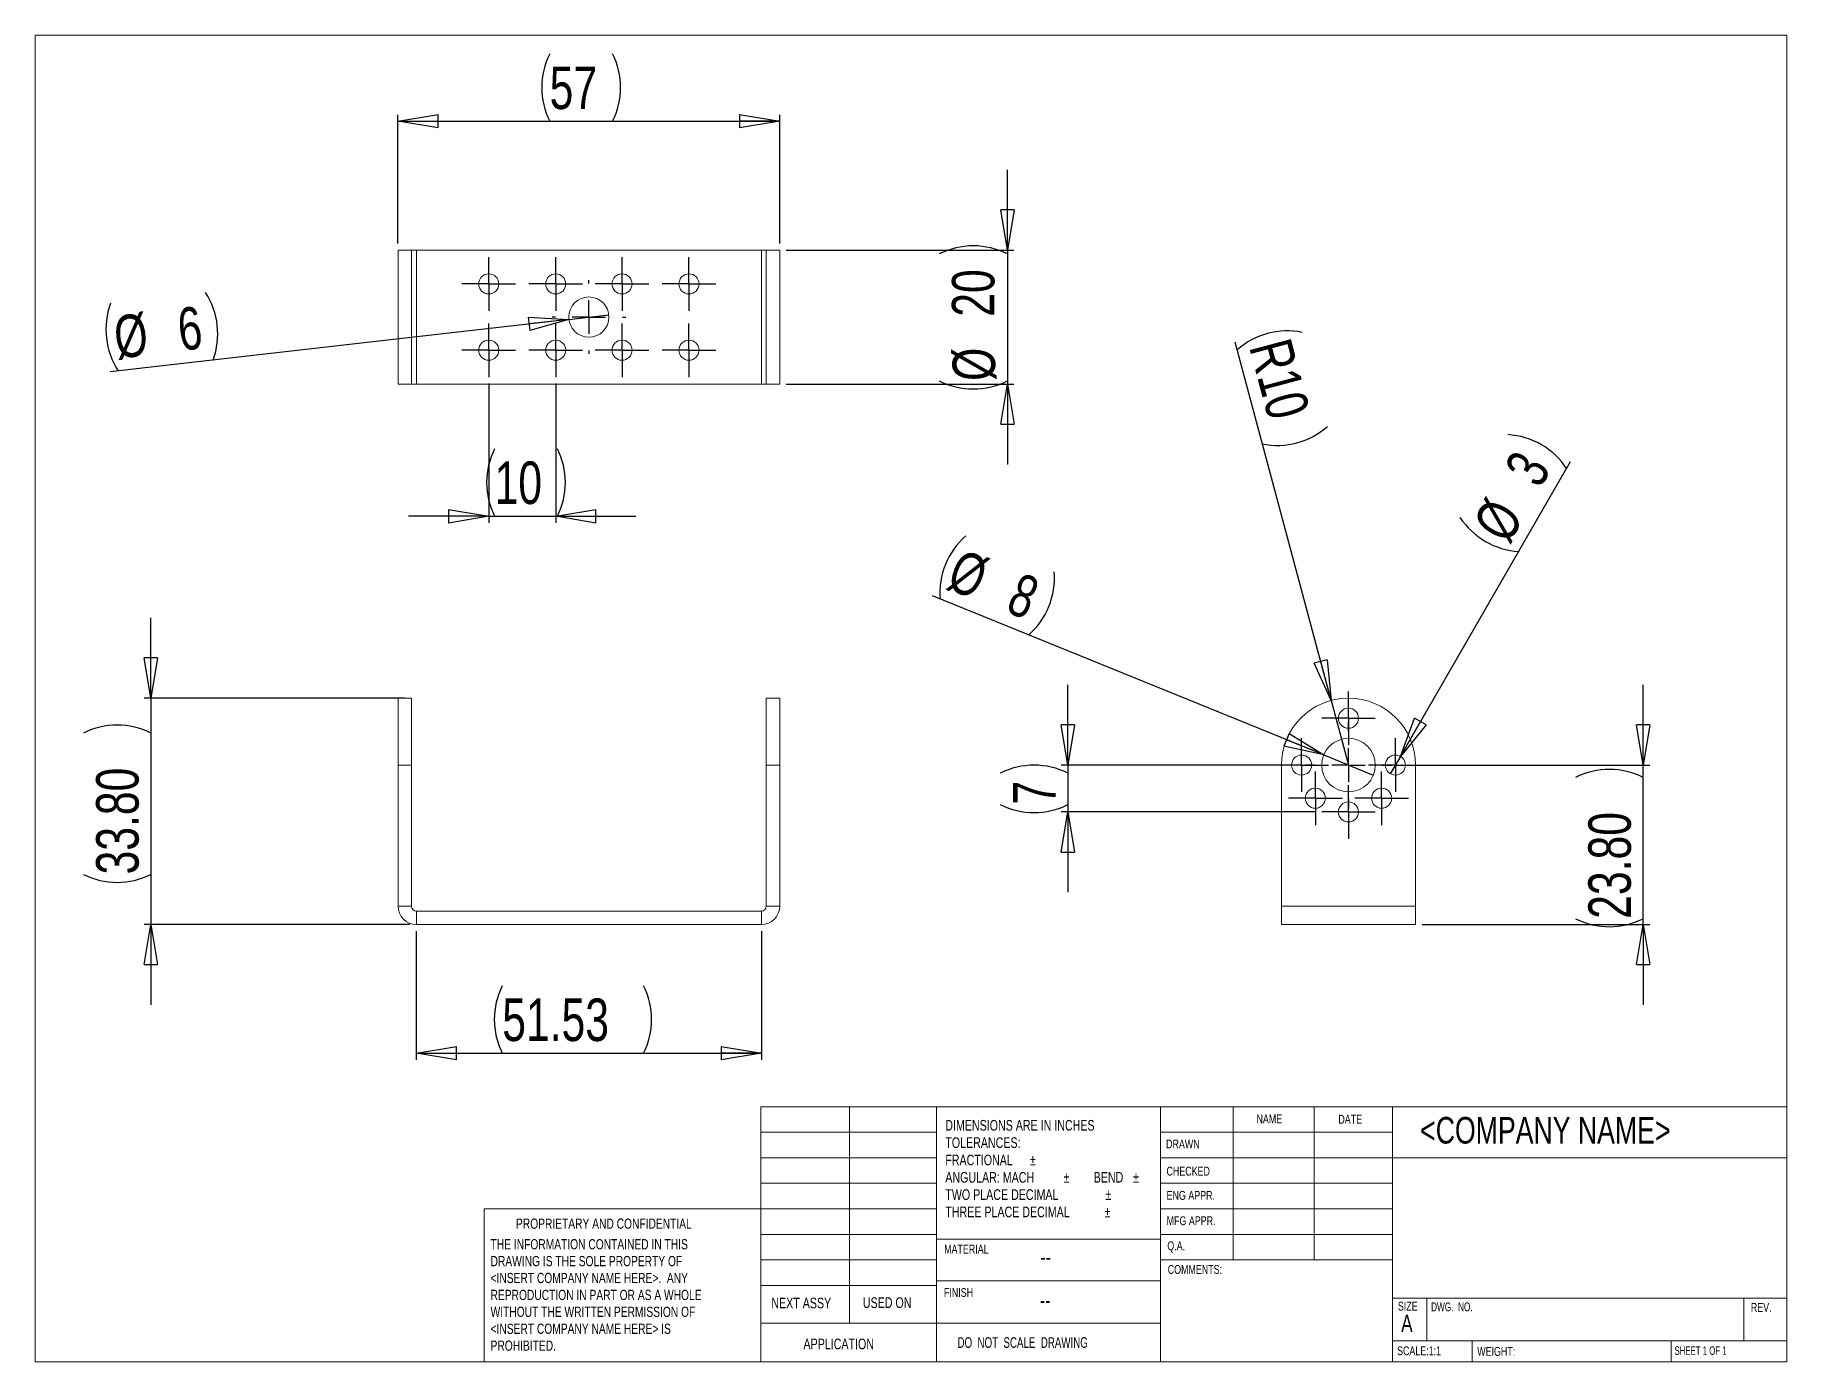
# Model space of a CAD drawing. Header units: millimetres. Extents: x 8 to 270, y 10 to 208.
import ezdxf

# ---------------------------------------------------------------- set-up
doc = ezdxf.new("R2010")
doc.units = ezdxf.units.MM
doc.layers.add('FORMAT', color=7, linetype='Continuous')
doc.styles.add('SLDTEXTSTYLE0', font='TXT', dxfattribs={"width": 0.75})
doc.styles.add('SLDTEXTSTYLE1', font='TXT', dxfattribs={"width": 0.694444})
doc.styles.add('SLDTEXTSTYLE2', font='TXT', dxfattribs={"width": 0.684783})
doc.styles.add('SLDTEXTSTYLE3', font='TXT', dxfattribs={"width": 0.6875})
doc.dimstyles.new('SLDDIMSTYLE0', dxfattribs={"dimtxt": 6.35, "dimasz": 5.9944, "dimexe": 0, "dimexo": 0.0625, "dimgap": 1.5875, "dimtad": 1, "dimrnd": 1e-09, "dimzin": 4, "dimdsep": 46, "dimtxsty": 'SLDTEXTSTYLE0', "dimblk1": 'CLOSED', "dimblk2": 'CLOSED', "dimsah": 1, "dimcen": 0.09, "dimadec": 0, "dimazin": 1, "dimtfac": 1, "dimtmove": 0, "dimatfit": 0, "dimldrblk": 'CLOSED', "dimfxl": 1, "dimfrac": 2, "dimtolj": 1, "dimtzin": 12, "dimarcsym": 0})
doc.dimstyles.new('SLDDIMSTYLE1', dxfattribs={"dimtxt": 6.35, "dimasz": 5.9944, "dimexe": 0, "dimexo": 0.0625, "dimgap": 1.5875, "dimtad": 1, "dimrnd": 1e-09, "dimzin": 12, "dimdsep": 46, "dimtxsty": 'SLDTEXTSTYLE0', "dimblk1": 'CLOSED', "dimblk2": 'CLOSED', "dimsah": 1, "dimcen": 0.09, "dimadec": 0, "dimazin": 3, "dimtfac": 1, "dimtofl": 0, "dimtmove": 0, "dimatfit": 3, "dimldrblk": 'CLOSED', "dimfxl": 1, "dimfrac": 2, "dimtolj": 1, "dimtzin": 12, "dimarcsym": 0})
doc.dimstyles.new('SLDDIMSTYLE2', dxfattribs={"dimtxt": 6.35, "dimasz": 5.9944, "dimexe": 0, "dimexo": 0.0625, "dimgap": 1.5875, "dimtad": 1, "dimrnd": 1e-09, "dimzin": 12, "dimdsep": 46, "dimtxsty": 'SLDTEXTSTYLE0', "dimblk1": 'CLOSED', "dimblk2": 'CLOSED', "dimsah": 1, "dimcen": 0.09, "dimadec": 0, "dimazin": 3, "dimtfac": 1, "dimtmove": 0, "dimatfit": 0, "dimldrblk": 'CLOSED', "dimfxl": 1, "dimfrac": 2, "dimtolj": 1, "dimtzin": 12, "dimarcsym": 0})
doc.dimstyles.new('SLDDIMSTYLE3', dxfattribs={"dimtxt": 6.35, "dimasz": 5.9944, "dimexe": 0, "dimexo": 0.0625, "dimgap": 1.5875, "dimtad": 1, "dimrnd": 1e-09, "dimzin": 12, "dimdsep": 46, "dimtxsty": 'SLDTEXTSTYLE0', "dimblk1": 'NONE', "dimblk2": 'CLOSED', "dimsah": 1, "dimcen": 0, "dimadec": 0, "dimazin": 3, "dimtfac": 1, "dimtmove": 0, "dimatfit": 3, "dimldrblk": 'NONE', "dimfxl": 1, "dimfrac": 2, "dimtolj": 1, "dimtzin": 12, "dimarcsym": 0})
doc.dimstyles.new('SLDDIMSTYLE4', dxfattribs={"dimtxt": 6.35, "dimasz": 5.9944, "dimexe": 0, "dimexo": 0.0625, "dimgap": 1.5875, "dimtad": 1, "dimrnd": 1e-09, "dimzin": 12, "dimdsep": 46, "dimtxsty": 'SLDTEXTSTYLE0', "dimblk1": 'CLOSED', "dimblk2": 'CLOSED', "dimsah": 1, "dimcen": 0, "dimadec": 0, "dimazin": 3, "dimtfac": 1, "dimtofl": 0, "dimtmove": 0, "dimatfit": 3, "dimldrblk": 'CLOSED', "dimfxl": 1, "dimfrac": 2, "dimtolj": 1, "dimtzin": 12, "dimarcsym": 0})

# ---------------------------------------------------------------- blocks, each defined once
blk = doc.blocks.new('SW_NOTE_0')
at = {"color": 0, "linetype": 'Continuous', "lineweight": 0, "attachment_point": 1, "style": 'SLDTEXTSTYLE0'}
for s, insert, char_height in [('DIMENSIONS ARE IN INCHES', (0, 2.05), 1.5875), ('TOLERANCES:', (0, -0.54), 1.5875), ('FRACTIONAL', (0, -3.13), 1.587), ('%%p', (12.64, -3.13), 1.587), ('ANGULAR: MACH', (0, -5.72), 1.5875), ('%%p', (17.67, -5.72), 1.587), ('BEND', (22.16, -5.72), 1.587), ('%%p', (28.03, -5.72), 1.587), ('TWO PLACE DECIMAL', (0, -8.3), 1.5875), ('%%p', (23.92, -8.3), 1.587), ('THREE PLACE DECIMAL', (0, -10.89), 1.5875), ('%%p', (23.78, -10.89), 1.587)]:
    blk.add_mtext(s, dxfattribs=dict(at, insert=insert, char_height=char_height))
blk = doc.blocks.new('SW_NOTE_1')
at = {"color": 0, "linetype": 'Continuous', "lineweight": 0, "char_height": 1.524, "attachment_point": 1, "style": 'SLDTEXTSTYLE0'}
for s, insert in [('THE INFORMATION CONTAINED IN THIS', (0, 1.96)), ('DRAWING IS THE SOLE PROPERTY OF', (0, -0.56)), ('<INSERT COMPANY NAME HERE>.  ANY', (0, -3.08)), ('REPRODUCTION IN PART OR AS A WHOLE', (0, -5.61)), ('WITHOUT THE WRITTEN PERMISSION OF', (0, -8.13)), ('<INSERT COMPANY NAME HERE> IS', (0, -10.66)), ('PROHIBITED.', (0, -13.18))]:
    blk.add_mtext(s, dxfattribs=dict(at, insert=insert))
blk = doc.blocks.new('_CLOSED')
at = {"color": 0, "linetype": 'ByBlock', "lineweight": -2}
for p, q in [((-1, 0.166667), (0, 0)), ((-1, 0.166667), (-1, -0.166667)), ((0, 0), (-1, -0.166667)), ((0, 0), (-1, 0))]:
    blk.add_line(p, q, dxfattribs=at)
blk = doc.blocks.new('_D')
at = {"layer": 'FORMAT'}
for p, q in [((25.68, 109.08), (25.68, 121.07)), ((63.59, 109.08), (24.69, 109.08)), ((25.68, 109.08), (25.68, 75.28)), ((64.33, 75.28), (24.69, 75.28)), ((25.68, 75.28), (25.68, 63.29))]:
    blk.add_line(p, q, dxfattribs=at)
for centre, start, end in [((20.64, 93.78), 63.4349, 116.5651), ((20.64, 92.83), 243.4349, 296.5651)]:
    blk.add_arc(centre, 11.27, start, end, dxfattribs=at)
at = {"layer": 'FORMAT', "xscale": 5.9944, "yscale": 5.9944}
for p, rotation in [((25.68, 109.08, -9.9), 270), ((25.68, 75.28, -9.9), 90)]:
    blk.add_blockref('_CLOSED', p, dxfattribs=dict(at, rotation=rotation))
at = {"layer": 'FORMAT', "insert": (17.5, 82.75), "char_height": 6.35, "attachment_point": 1, "rotation": 90, "style": 'SLDTEXTSTYLE0'}
blk.add_mtext('33.80', dxfattribs=at)
blk = doc.blocks.new('_D_1')
at = {"layer": 'FORMAT'}
for p, q in [((65.32, 74.29), (65.32, 55.05)), ((116.85, 74.29), (116.85, 55.05)), ((65.32, 56.05), (116.85, 56.05))]:
    blk.add_line(p, q, dxfattribs=at)
for centre, start, end in [((88.23, 61.09), 153.4349, 206.5651), ((89.18, 61.09), 333.4349, 26.5651)]:
    blk.add_arc(centre, 11.27, start, end, dxfattribs=at)
at = {"layer": 'FORMAT', "xscale": 5.9944, "yscale": 5.9944, "rotation": 180}
blk.add_blockref('_CLOSED', (65.32, 56.05, -9.9), dxfattribs=at)
at = {"layer": 'FORMAT', "xscale": 5.9944, "yscale": 5.9944}
blk.add_blockref('_CLOSED', (116.85, 56.05, -9.9), dxfattribs=at)
at = {"layer": 'FORMAT', "insert": (78.15, 64.23), "char_height": 6.35, "attachment_point": 1, "style": 'SLDTEXTSTYLE0'}
blk.add_mtext('51.53', dxfattribs=at)
blk = doc.blocks.new('_D_2')
at = {"layer": 'FORMAT'}
for p, q in [((62.58, 176.96), (62.58, 196.19)), ((62.58, 195.2), (119.58, 195.2)), ((119.58, 176.96), (119.58, 196.19))]:
    blk.add_line(p, q, dxfattribs=at)
for centre, start, end in [((95.32, 200.24), 153.4349, 206.5651), ((84.54, 200.24), 333.4349, 26.5651)]:
    blk.add_arc(centre, 11.27, start, end, dxfattribs=at)
at = {"layer": 'FORMAT', "xscale": 5.9944, "yscale": 5.9944, "rotation": 180}
blk.add_blockref('_CLOSED', (62.58, 195.2, -5.95), dxfattribs=at)
at = {"layer": 'FORMAT', "xscale": 5.9944, "yscale": 5.9944}
blk.add_blockref('_CLOSED', (119.58, 195.2, -5.95), dxfattribs=at)
at = {"layer": 'FORMAT', "insert": (85.23, 203.38), "char_height": 6.35, "attachment_point": 1, "style": 'SLDTEXTSTYLE0'}
blk.add_mtext('57', dxfattribs=at)
blk = doc.blocks.new('_D_3')
at = {"layer": 'FORMAT'}
for p, q in [((153.58, 175.97), (153.58, 187.96)), ((120.57, 175.97), (154.57, 175.97)), ((153.58, 175.97), (153.58, 155.97)), ((120.57, 155.97), (154.57, 155.97)), ((153.58, 155.97), (153.58, 143.98))]:
    blk.add_line(p, q, dxfattribs=at)
for centre, start, end in [((148.5, 165.22), 63.4349, 116.5651), ((148.5, 166.62), 243.4349, 296.5651)]:
    blk.add_arc(centre, 11.38, start, end, dxfattribs=at)
at = {"layer": 'FORMAT', "xscale": 5.9944, "yscale": 5.9944}
for p, rotation in [((153.58, 175.97, -5.95), 270), ((153.58, 155.97, -5.95), 90)]:
    blk.add_blockref('_CLOSED', p, dxfattribs=dict(at, rotation=rotation))
at = {"layer": 'FORMAT', "char_height": 6.35, "attachment_point": 1, "rotation": 90, "style": 'SLDTEXTSTYLE0'}
for s, insert in [('20', (145.3, 166.02)), ('%%c', (145.4, 156.44))]:
    blk.add_mtext(s, dxfattribs=dict(at, insert=insert))
blk = doc.blocks.new('_D_4')
at = {"layer": 'FORMAT'}
for p, q in [((76.13, 156.03), (76.13, 135.23)), ((86.13, 156.03), (86.13, 135.23)), ((76.13, 136.22), (64.15, 136.22)), ((76.13, 136.22), (86.13, 136.22)), ((86.13, 136.22), (98.12, 136.22))]:
    blk.add_line(p, q, dxfattribs=at)
for centre, start, end in [((87.09, 141.26), 153.4349, 206.5651), ((76.31, 141.26), 333.4349, 26.5651)]:
    blk.add_arc(centre, 11.27, start, end, dxfattribs=at)
at = {"layer": 'FORMAT', "xscale": 5.9944, "yscale": 5.9944}
blk.add_blockref('_CLOSED', (76.13, 136.22, -5.95), dxfattribs=at)
at = {"layer": 'FORMAT', "xscale": 5.9944, "yscale": 5.9944, "rotation": 180}
blk.add_blockref('_CLOSED', (86.13, 136.22, -5.95), dxfattribs=at)
at = {"layer": 'FORMAT', "insert": (77.01, 144.41), "char_height": 6.35, "attachment_point": 1, "style": 'SLDTEXTSTYLE0'}
blk.add_mtext('10', dxfattribs=at)
blk = doc.blocks.new('_D_5')
at = {"layer": 'FORMAT'}
for q in [(19.61, 157.8), (94.06, 166.31)]:
    blk.add_line((88.1, 165.63), q, dxfattribs=at)
for centre, start, end in [((30.34, 164.13), 159.9528, 213.0829), ((24.29, 163.44), 339.9528, 33.0829)]:
    blk.add_arc(centre, 11.38, start, end, dxfattribs=at)
at = {"layer": 'FORMAT', "xscale": 5.9944, "yscale": 5.9944, "rotation": 6.5178369014}
blk.add_blockref('_CLOSED', (88.1, 165.63, -5.95), dxfattribs=at)
at = {"layer": 'FORMAT', "char_height": 6.35, "attachment_point": 1, "rotation": 6.5178, "style": 'SLDTEXTSTYLE0'}
for s, insert in [('6', (29.38, 167.23)), ('%%c', (19.88, 166.05))]:
    blk.add_mtext(s, dxfattribs=dict(at, insert=insert))
blk = doc.blocks.new('_NONE')
blk = doc.blocks.new('SW_CENTERMARKSYMBOL_0')
at = {"layer": 'FORMAT', "color": 0}
for p, q in [((0, 5), (0, 5.5)), ((-5, 0), (-5.5, 0)), ((0, 0), (-2.5, 0)), ((0, 0), (0, 2.5)), ((0, 0), (0, -2.5)), ((0, 0), (2.5, 0)), ((5, 0), (5.5, 0)), ((0, -5), (0, -5.5))]:
    blk.add_line(p, q, dxfattribs=at)
blk = doc.blocks.new('SW_CENTERMARKSYMBOL_1')
at = {"layer": 'FORMAT', "color": 0}
for p, q in [((0, 2.5), (0, 4)), ((-2.5, 0), (-4, 0)), ((0, 0), (-2.5, 0)), ((0, 0), (0, 2.5)), ((0, 0), (0, -2.5)), ((0, 0), (2.5, 0)), ((2.5, 0), (4, 0)), ((0, -2.5), (0, -4))]:
    blk.add_line(p, q, dxfattribs=at)
blk = doc.blocks.new('SW_CENTERMARKSYMBOL_2')
at = {"layer": 'FORMAT', "color": 0}
for p, q in [((0, 2.5), (0, 4)), ((-2.5, 0), (-4, 0)), ((0, 0), (-2.5, 0)), ((0, 0), (0, 2.5)), ((0, 0), (0, -2.5)), ((0, 0), (2.5, 0)), ((2.5, 0), (4, 0)), ((0, -2.5), (0, -4))]:
    blk.add_line(p, q, dxfattribs=at)
blk = doc.blocks.new('SW_CENTERMARKSYMBOL_3')
at = {"layer": 'FORMAT', "color": 0}
for p, q in [((0, 2.5), (0, 4)), ((-2.5, 0), (-4, 0)), ((0, 0), (-2.5, 0)), ((0, 0), (0, 2.5)), ((0, 0), (0, -2.5)), ((0, 0), (2.5, 0)), ((2.5, 0), (4, 0)), ((0, -2.5), (0, -4))]:
    blk.add_line(p, q, dxfattribs=at)
blk = doc.blocks.new('SW_CENTERMARKSYMBOL_4')
at = {"layer": 'FORMAT', "color": 0}
for p, q in [((0, 2.5), (0, 4)), ((-2.5, 0), (-4, 0)), ((0, 0), (-2.5, 0)), ((0, 0), (0, 2.5)), ((0, 0), (0, -2.5)), ((0, 0), (2.5, 0)), ((2.5, 0), (4, 0)), ((0, -2.5), (0, -4))]:
    blk.add_line(p, q, dxfattribs=at)
blk = doc.blocks.new('SW_CENTERMARKSYMBOL_5')
at = {"layer": 'FORMAT', "color": 0}
for p, q in [((0, 2.5), (0, 4)), ((-2.5, 0), (-4, 0)), ((0, 0), (-2.5, 0)), ((0, 0), (0, 2.5)), ((0, 0), (0, -2.5)), ((0, 0), (2.5, 0)), ((2.5, 0), (4, 0)), ((0, -2.5), (0, -4))]:
    blk.add_line(p, q, dxfattribs=at)
blk = doc.blocks.new('SW_CENTERMARKSYMBOL_6')
at = {"layer": 'FORMAT', "color": 0}
for p, q in [((0, 2.5), (0, 4)), ((-2.5, 0), (-4, 0)), ((0, 0), (-2.5, 0)), ((0, 0), (0, 2.5)), ((0, 0), (0, -2.5)), ((0, 0), (2.5, 0)), ((2.5, 0), (4, 0)), ((0, -2.5), (0, -4))]:
    blk.add_line(p, q, dxfattribs=at)
blk = doc.blocks.new('SW_CENTERMARKSYMBOL_7')
at = {"layer": 'FORMAT', "color": 0}
for p, q in [((0, 2.5), (0, 4)), ((-2.5, 0), (-4, 0)), ((0, 0), (-2.5, 0)), ((0, 0), (0, 2.5)), ((0, 0), (0, -2.5)), ((0, 0), (2.5, 0)), ((2.5, 0), (4, 0)), ((0, -2.5), (0, -4))]:
    blk.add_line(p, q, dxfattribs=at)
blk = doc.blocks.new('SW_CENTERMARKSYMBOL_8')
at = {"layer": 'FORMAT', "color": 0}
for p, q in [((0, 2.5), (0, 4)), ((-2.5, 0), (-4, 0)), ((0, 0), (-2.5, 0)), ((0, 0), (0, 2.5)), ((0, 0), (0, -2.5)), ((0, 0), (2.5, 0)), ((2.5, 0), (4, 0)), ((0, -2.5), (0, -4))]:
    blk.add_line(p, q, dxfattribs=at)
blk = doc.blocks.new('_D_6')
at = {"layer": 'FORMAT'}
for q in [(142.42, 124.35), (208.23, 97.57)]:
    blk.add_line((200.82, 100.59), q, dxfattribs=at)
for centre, start, end in [((154.87, 124.75), 131.2896, 184.4197), ((149.23, 127.05), 311.2896, 4.4197)]:
    blk.add_arc(centre, 11.38, start, end, dxfattribs=at)
at = {"layer": 'FORMAT', "xscale": 5.9944, "yscale": 5.9944, "rotation": 337.8546173295}
blk.add_blockref('_CLOSED', (200.82, 100.59, -14.32), dxfattribs=at)
at = {"layer": 'FORMAT', "char_height": 6.35, "attachment_point": 1, "rotation": 337.8546, "style": 'SLDTEXTSTYLE0'}
for s, insert in [('%%c', (146.61, 131.46)), ('8', (155.52, 127.94))]:
    blk.add_mtext(s, dxfattribs=dict(at, insert=insert))
blk = doc.blocks.new('_D_7')
at = {"layer": 'FORMAT'}
for q in [(187.6, 162.23), (204.52, 99.08)]:
    blk.add_line((201.93, 108.74), q, dxfattribs=at)
for centre, start, end in [((195.36, 152.64), 78.4349, 131.5651), ((193.9, 158.08), 258.4349, 311.5651)]:
    blk.add_arc(centre, 11.27, start, end, dxfattribs=at)
at = {"layer": 'FORMAT', "xscale": 5.9944, "yscale": 5.9944, "rotation": 285}
blk.add_blockref('_CLOSED', (201.93, 108.74, -14.32), dxfattribs=at)
at = {"layer": 'FORMAT', "insert": (195.79, 163.19), "char_height": 6.35, "attachment_point": 1, "rotation": 285, "style": 'SLDTEXTSTYLE0'}
blk.add_mtext('R10', dxfattribs=at)
blk = doc.blocks.new('_D_8')
at = {"layer": 'FORMAT'}
for q in [(237.68, 144.4), (210.77, 97.78)]:
    blk.add_line((212.27, 100.38), q, dxfattribs=at)
for centre, start, end in [((227.63, 137.06), 33.4349, 86.5651), ((230.67, 142.33), 213.4349, 266.5651)]:
    blk.add_arc(centre, 11.38, start, end, dxfattribs=at)
at = {"layer": 'FORMAT', "xscale": 5.9944, "yscale": 5.9944, "rotation": 240}
blk.add_blockref('_CLOSED', (212.27, 100.38, -14.32), dxfattribs=at)
at = {"layer": 'FORMAT', "char_height": 6.35, "attachment_point": 1, "rotation": 60, "style": 'SLDTEXTSTYLE0'}
for s, insert in [('3', (227.61, 143.41)), ('%%c', (222.9, 135.07))]:
    blk.add_mtext(s, dxfattribs=dict(at, insert=insert))
blk = doc.blocks.new('_D_9')
at = {"layer": 'FORMAT'}
for p, q in [((248.52, 99.08), (248.52, 111.07)), ((215.51, 99.08), (249.51, 99.08)), ((248.52, 75.28), (248.52, 99.08)), ((215.51, 75.28), (249.51, 75.28)), ((248.52, 75.28), (248.52, 63.29))]:
    blk.add_line(p, q, dxfattribs=at)
for centre, start, end in [((243.48, 87.16), 63.4349, 116.5651), ((243.48, 86.21), 243.4349, 296.5651)]:
    blk.add_arc(centre, 11.27, start, end, dxfattribs=at)
at = {"layer": 'FORMAT', "xscale": 5.9944, "yscale": 5.9944}
for p, rotation in [((248.52, 99.08, -14.32), 270), ((248.52, 75.28, -14.32), 90)]:
    blk.add_blockref('_CLOSED', p, dxfattribs=dict(at, rotation=rotation))
at = {"layer": 'FORMAT', "insert": (240.34, 76.13), "char_height": 6.35, "attachment_point": 1, "rotation": 90, "style": 'SLDTEXTSTYLE0'}
blk.add_mtext('23.80', dxfattribs=at)
blk = doc.blocks.new('_D_10')
at = {"layer": 'FORMAT'}
for p, q in [((162.61, 99.08), (162.61, 111.07)), ((197.03, 99.08), (161.62, 99.08)), ((162.61, 99.08), (162.61, 92.08)), ((199.53, 92.08), (161.62, 92.08)), ((162.61, 92.08), (162.61, 80.09))]:
    blk.add_line(p, q, dxfattribs=at)
for centre, start, end in [((157.57, 87.79), 63.4349, 116.5651), ((157.57, 103.26), 243.4349, 296.5651)]:
    blk.add_arc(centre, 11.27, start, end, dxfattribs=at)
at = {"layer": 'FORMAT', "xscale": 5.9944, "yscale": 5.9944}
for p, rotation in [((162.61, 99.08, -14.32), 270), ((162.61, 92.08, -14.32), 90)]:
    blk.add_blockref('_CLOSED', p, dxfattribs=dict(at, rotation=rotation))
at = {"layer": 'FORMAT', "insert": (154.43, 93.18), "char_height": 6.35, "attachment_point": 1, "rotation": 90, "style": 'SLDTEXTSTYLE0'}
blk.add_mtext('7', dxfattribs=at)
blk = doc.blocks.new('SW_CENTERMARKSYMBOL_9')
at = {"layer": 'FORMAT', "color": 0}
for p, q in [((0, 5), (0, 6.5)), ((-5, 0), (-6.5, 0)), ((0, 0), (-2.5, 0)), ((0, 0), (0, 2.5)), ((0, 0), (0, -2.5)), ((0, 0), (2.5, 0)), ((5, 0), (6.5, 0)), ((0, -5), (0, -6.5))]:
    blk.add_line(p, q, dxfattribs=at)
blk = doc.blocks.new('SW_CENTERMARKSYMBOL_10')
at = {"layer": 'FORMAT', "color": 0}
for p, q in [((0, 2.5), (0, 4)), ((-2.5, 0), (-4, 0)), ((0, 0), (-2.5, 0)), ((0, 0), (0, 2.5)), ((0, 0), (0, -2.5)), ((0, 0), (2.5, 0)), ((2.5, 0), (4, 0)), ((0, -2.5), (0, -4))]:
    blk.add_line(p, q, dxfattribs=at)
blk = doc.blocks.new('SW_CENTERMARKSYMBOL_11')
at = {"layer": 'FORMAT', "color": 0}
for p, q in [((0, 2.5), (0, 4)), ((-2.5, 0), (-4, 0)), ((0, 0), (-2.5, 0)), ((0, 0), (0, 2.5)), ((0, 0), (0, -2.5)), ((0, 0), (2.5, 0)), ((2.5, 0), (4, 0)), ((0, -2.5), (0, -4))]:
    blk.add_line(p, q, dxfattribs=at)
blk = doc.blocks.new('SW_CENTERMARKSYMBOL_12')
at = {"layer": 'FORMAT', "color": 0}
for p, q in [((0, 2.5), (0, 4)), ((-2.5, 0), (-4, 0)), ((0, 0), (-2.5, 0)), ((0, 0), (0, 2.5)), ((0, 0), (0, -2.5)), ((0, 0), (2.5, 0)), ((2.5, 0), (4, 0)), ((0, -2.5), (0, -4))]:
    blk.add_line(p, q, dxfattribs=at)
blk = doc.blocks.new('SW_CENTERMARKSYMBOL_13')
at = {"layer": 'FORMAT', "color": 0}
for p, q in [((0, 2.5), (0, 4)), ((-2.5, 0), (-4, 0)), ((0, 0), (-2.5, 0)), ((0, 0), (0, 2.5)), ((0, 0), (0, -2.5)), ((0, 0), (2.5, 0)), ((2.5, 0), (4, 0)), ((0, -2.5), (0, -4))]:
    blk.add_line(p, q, dxfattribs=at)
blk = doc.blocks.new('SW_CENTERMARKSYMBOL_14')
at = {"layer": 'FORMAT', "color": 0}
for p, q in [((0, 2.5), (0, 4)), ((-2.5, 0), (-4, 0)), ((0, 0), (-2.5, 0)), ((0, 0), (0, 2.5)), ((0, 0), (0, -2.5)), ((0, 0), (2.5, 0)), ((2.5, 0), (4, 0)), ((0, -2.5), (0, -4))]:
    blk.add_line(p, q, dxfattribs=at)
blk = doc.blocks.new('SW_CENTERMARKSYMBOL_15')
at = {"layer": 'FORMAT', "color": 0}
for p, q in [((0, 2.5), (0, 4)), ((-2.5, 0), (-4, 0)), ((0, 0), (-2.5, 0)), ((0, 0), (0, 2.5)), ((0, 0), (0, -2.5)), ((0, 0), (2.5, 0)), ((2.5, 0), (4, 0)), ((0, -2.5), (0, -4))]:
    blk.add_line(p, q, dxfattribs=at)

msp = doc.modelspace()

# ---------------------------------------------------------------- linework, layer by layer
at = {"color": 8, "linetype": 'Continuous', "lineweight": 0}
for p, q in [((8.38, 208.079), (270, 208.079)), ((8.38, 208.079), (8.38, 9.959)), ((270, 9.959), (270, 208.079)), ((116.775, 9.959), (116.775, 48.059)), ((116.775, 48.059), (143, 48.059)), ((130.027, 48.059), (130.027, 15.736)), ((143, 9.959), (143, 48.059)), ((143, 48.059), (270, 48.059)), ((176.452, 48.059), (176.452, 9.959)), ((187.285, 48.059), (187.285, 25.199)), ((199.377, 48.059), (199.377, 25.199)), ((211.114, 48.059), (211.114, 9.959)), ((116.775, 44.249), (143, 44.249)), ((176.452, 44.249), (211.114, 44.249)), ((116.775, 40.439), (143, 40.439)), ((176.452, 40.439), (270, 40.439)), ((116.775, 36.629), (143, 36.629)), ((176.452, 36.629), (211.114, 36.629)), ((116.775, 32.819), (75.44, 32.819)), ((75.44, 32.819), (75.44, 9.959)), ((116.775, 32.819), (143, 32.819)), ((176.452, 32.819), (211.114, 32.819)), ((116.775, 29.009), (143, 29.009)), ((176.452, 29.009), (211.114, 29.009)), ((176.452, 28.314), (143, 28.314)), ((116.775, 25.199), (143, 25.199)), ((176.452, 25.199), (211.114, 25.199)), ((116.775, 21.389), (143, 21.389)), ((143, 22.086), (176.452, 22.086)), ((211.114, 19.484), (270, 19.484)), ((216.212, 19.484), (216.212, 13.134)), ((263.57, 19.484), (263.57, 13.134)), ((143, 15.736), (116.775, 15.736)), ((143, 15.736), (176.452, 15.736)), ((211.114, 13.134), (270, 13.134)), ((222.99, 13.134), (222.99, 9.959)), ((252.694, 13.134), (252.694, 9.959)), ((270, 9.959), (8.38, 9.959))]:
    msp.add_line(p, q, dxfattribs=at)
at = {"color": 7, "linetype": 'Continuous', "lineweight": 15}
for p, q in [((62.584, 175.971), (64.584, 175.971)), ((62.584, 155.971), (62.584, 175.971)), ((64.584, 155.971), (64.584, 175.971)), ((64.584, 175.971), (65.321, 175.971)), ((65.321, 155.971), (65.321, 175.971)), ((65.321, 175.971), (116.848, 175.971)), ((116.848, 155.971), (116.848, 175.971)), ((116.848, 175.971), (117.584, 175.971)), ((117.584, 175.971), (117.584, 155.971)), ((117.584, 175.971), (119.584, 175.971)), ((119.584, 175.971), (119.584, 155.971)), ((62.584, 155.971), (64.584, 155.971)), ((64.584, 155.971), (65.321, 155.971)), ((65.321, 155.971), (116.848, 155.971)), ((116.848, 155.971), (117.584, 155.971)), ((117.584, 155.971), (119.584, 155.971)), ((64.584, 109.079), (62.584, 109.079)), ((62.584, 99.079), (62.584, 109.079)), ((64.584, 99.079), (64.584, 109.079)), ((119.584, 109.079), (117.584, 109.079)), ((117.584, 109.079), (117.584, 99.079)), ((119.584, 109.079), (119.584, 99.079)), ((62.584, 99.079), (64.584, 99.079)), ((62.584, 99.079), (62.584, 78.015)), ((64.584, 99.079), (64.584, 78.015)), ((117.584, 99.079), (119.584, 99.079)), ((117.584, 78.015), (117.584, 99.079)), ((119.584, 78.015), (119.584, 99.079)), ((194.521, 78.015), (194.521, 99.079)), ((214.521, 78.015), (214.521, 99.079)), ((62.584, 78.015), (64.584, 78.015)), ((65.321, 77.279), (65.321, 75.279)), ((65.321, 77.279), (116.848, 77.279)), ((116.848, 75.279), (116.848, 77.279)), ((117.584, 78.015), (119.584, 78.015)), ((194.521, 75.279), (194.521, 78.015)), ((194.521, 78.015), (214.521, 78.015)), ((214.521, 75.279), (214.521, 78.015)), ((65.321, 75.279), (116.848, 75.279)), ((194.521, 75.279), (214.521, 75.279))]:
    msp.add_line(p, q, dxfattribs=at)
for centre, radius in [((76.134, 170.92), 1.5), ((86.134, 170.92), 1.5), ((96.034, 170.92), 1.5), ((106.034, 170.92), 1.5), ((91.084, 165.971), 3), ((76.134, 161.021), 1.5), ((86.134, 161.021), 1.5), ((96.034, 161.021), 1.5), ((106.034, 161.021), 1.5), ((204.521, 106.079), 1.5), ((204.521, 99.079), 4), ((197.521, 99.079), 1.5), ((211.521, 99.079), 1.5), ((199.571, 94.129), 1.5), ((209.471, 94.129), 1.5), ((204.521, 92.079), 1.5)]:
    msp.add_circle(centre, radius, dxfattribs=at)
for centre, radius, start, end in [((204.521, 99.079), 10, 0, 180), ((65.321, 78.015), 2.737, 180, 270), ((65.321, 78.015), 0.737, 180, 270), ((116.848, 78.015), 2.737, 270, 0), ((116.848, 78.015), 0.737, 270, 0)]:
    msp.add_arc(centre, radius, start, end, dxfattribs=at)

# ---------------------------------------------------------------- block references
at = {"color": 8, "linetype": 'Continuous', "lineweight": 0}
for name, p in [('SW_NOTE_0', (144.312, 44.039)), ('SW_NOTE_1', (76.405, 26.339))]:
    msp.add_blockref(name, p, dxfattribs=at)
at = {"layer": 'FORMAT'}
for name, p in [('SW_CENTERMARKSYMBOL_7', (76.134, 170.92)), ('SW_CENTERMARKSYMBOL_2', (86.134, 170.92)), ('SW_CENTERMARKSYMBOL_1', (96.034, 170.92)), ('SW_CENTERMARKSYMBOL_6', (106.034, 170.92)), ('SW_CENTERMARKSYMBOL_0', (91.084, 165.971)), ('SW_CENTERMARKSYMBOL_8', (76.134, 161.021)), ('SW_CENTERMARKSYMBOL_4', (86.134, 161.021)), ('SW_CENTERMARKSYMBOL_3', (96.034, 161.021)), ('SW_CENTERMARKSYMBOL_5', (106.034, 161.021)), ('SW_CENTERMARKSYMBOL_10', (204.521, 106.079)), ('SW_CENTERMARKSYMBOL_9', (204.521, 99.079)), ('SW_CENTERMARKSYMBOL_11', (197.521, 99.079)), ('SW_CENTERMARKSYMBOL_15', (211.521, 99.079)), ('SW_CENTERMARKSYMBOL_12', (199.571, 94.129)), ('SW_CENTERMARKSYMBOL_14', (209.471, 94.129)), ('SW_CENTERMARKSYMBOL_13', (204.521, 92.079))]:
    msp.add_blockref(name, p, dxfattribs=at)

# ---------------------------------------------------------------- texts
at = {"color": 8, "linetype": 'Continuous', "lineweight": 0, "attachment_point": 1}
for s, insert, char_height, style in [('NAME', (190.783, 46.911), 1.3229, 'SLDTEXTSTYLE0'), ('DATE', (203.011, 46.86), 1.3229, 'SLDTEXTSTYLE0'), ('<COMPANY NAME>', (215.225, 46.539), 3.96875, 'SLDTEXTSTYLE0'), ('DRAWN', (177.284, 43.166), 1.3229, 'SLDTEXTSTYLE0'), ('CHECKED', (177.345, 39.108), 1.3229, 'SLDTEXTSTYLE0'), ('ENG APPR.', (177.358, 35.491), 1.3229, 'SLDTEXTSTYLE0'), ('PROPRIETARY AND CONFIDENTIAL', (80.202, 31.372), 1.524, 'SLDTEXTSTYLE0'), ('MFG APPR.', (177.37, 31.709), 1.3229, 'SLDTEXTSTYLE0'), ('MATERIAL', (144.138, 27.469), 1.3229, 'SLDTEXTSTYLE0'), ('Q.A.', (177.468, 27.966), 1.3229, 'SLDTEXTSTYLE0'), ('--', (158.494, 26.814), 2.3813, 'SLDTEXTSTYLE0'), ('COMMENTS:', (177.53, 24.437), 1.3229, 'SLDTEXTSTYLE0'), ('FINISH', (144.108, 20.99), 1.3229, 'SLDTEXTSTYLE0'), ('NEXT ASSY', (118.333, 19.554), 1.5875, 'SLDTEXTSTYLE0'), ('USED ON', (132.002, 19.608), 1.5875, 'SLDTEXTSTYLE0'), ('--', (158.43, 20.377), 2.3813, 'SLDTEXTSTYLE0'), ('SIZE', (211.902, 18.948), 1.3229, 'SLDTEXTSTYLE0'), ('DWG.  NO.', (216.854, 18.844), 1.3229, 'SLDTEXTSTYLE1'), ('REV.', (264.605, 18.765), 1.3229, 'SLDTEXTSTYLE0'), ('A', (212.391, 16.996), 2.54, 'SLDTEXTSTYLE0'), ('APPLICATION', (123.137, 13.442), 1.5875, 'SLDTEXTSTYLE0'), ('DO  NOT  SCALE  DRAWING', (146.134, 13.653), 1.5875, 'SLDTEXTSTYLE2'), ('SCALE:1:1', (211.779, 12.288), 1.3229, 'SLDTEXTSTYLE0'), ('WEIGHT:', (223.748, 12.198), 1.3229, 'SLDTEXTSTYLE0'), ('SHEET 1 OF 1', (253.207, 12.293), 1.27, 'SLDTEXTSTYLE3')]:
    msp.add_mtext(s, dxfattribs=dict(at, insert=insert, char_height=char_height, style=style))

# ---------------------------------------------------------------- dimensions: what is measured, and where the dimension line sits
at = {"layer": 'FORMAT'}
for base, p1, p2, dimstyle, picture, middle in [((119.584, 195.198), (62.584, 175.971), (119.584, 175.971), 'SLDDIMSTYLE1', '_D_2', (89.927, 195.198)), ((86.134, 136.223), (76.134, 157.021), (86.134, 157.021), 'SLDDIMSTYLE2', '_D_4', (81.701, 136.223)), ((116.848, 56.045), (65.321, 75.279), (116.848, 75.279), 'SLDDIMSTYLE1', '_D_1', (88.705, 56.045))]:
    dim = msp.add_linear_dim(base=base, p1=p1, p2=p2, text='(<>)', dimstyle=dimstyle, dxfattribs=at)
    dim.commit()
    dim.dimension.update_dxf_attribs({"geometry": picture, "text_midpoint": middle, "dimtype": 160})
for base, p1, p2, text, dimstyle, picture, middle in [((153.584, 155.971), (119.584, 175.971), (119.584, 155.971), '(%%c<>)', 'SLDDIMSTYLE2', '_D_3', (153.584, 165.922)), ((25.682, 75.279), (64.584, 109.079), (65.321, 75.279), '(<>)', 'SLDDIMSTYLE0', '_D', (25.682, 93.302)), ((162.612, 92.079), (198.021, 99.079), (200.521, 92.079), '(<>)', 'SLDDIMSTYLE2', '_D_10', (162.612, 95.528)), ((248.521, 99.079), (214.521, 75.279), (214.521, 99.079), '(<>)', 'SLDDIMSTYLE0', '_D_9', (248.521, 86.682))]:
    dim = msp.add_linear_dim(base=base, p1=p1, p2=p2, angle=90, text=text, dimstyle=dimstyle, dxfattribs=at)
    dim.commit()
    dim.dimension.update_dxf_attribs({"geometry": picture, "text_midpoint": middle, "dimtype": 160})
for p1, p2, picture, middle in [((94.065, 166.311), (88.104, 165.63), '_D_5', (27.638, 158.722)), ((210.771, 97.78), (212.271, 100.378), '_D_8', (233.7, 137.494)), ((208.226, 97.571), (200.816, 100.587), '_D_6', (149.885, 121.315))]:
    dim = msp.add_diameter_dim_2p(p1=p1, p2=p2, text='(<>)', dimstyle='SLDDIMSTYLE3', dxfattribs=at)
    dim.commit()
    dim.dimension.update_dxf_attribs({"geometry": picture, "text_midpoint": middle, "dimtype": 163})
dim = msp.add_radius_dim(center=(204.521, 99.079), mpoint=(201.933, 108.738), text='(<>)', dimstyle='SLDDIMSTYLE4', dxfattribs=at)
dim.commit()
dim.dimension.update_dxf_attribs({"geometry": '_D_7', "text_midpoint": (189.716, 154.332), "dimtype": 164})

doc.saveas('drawing.dxf')
